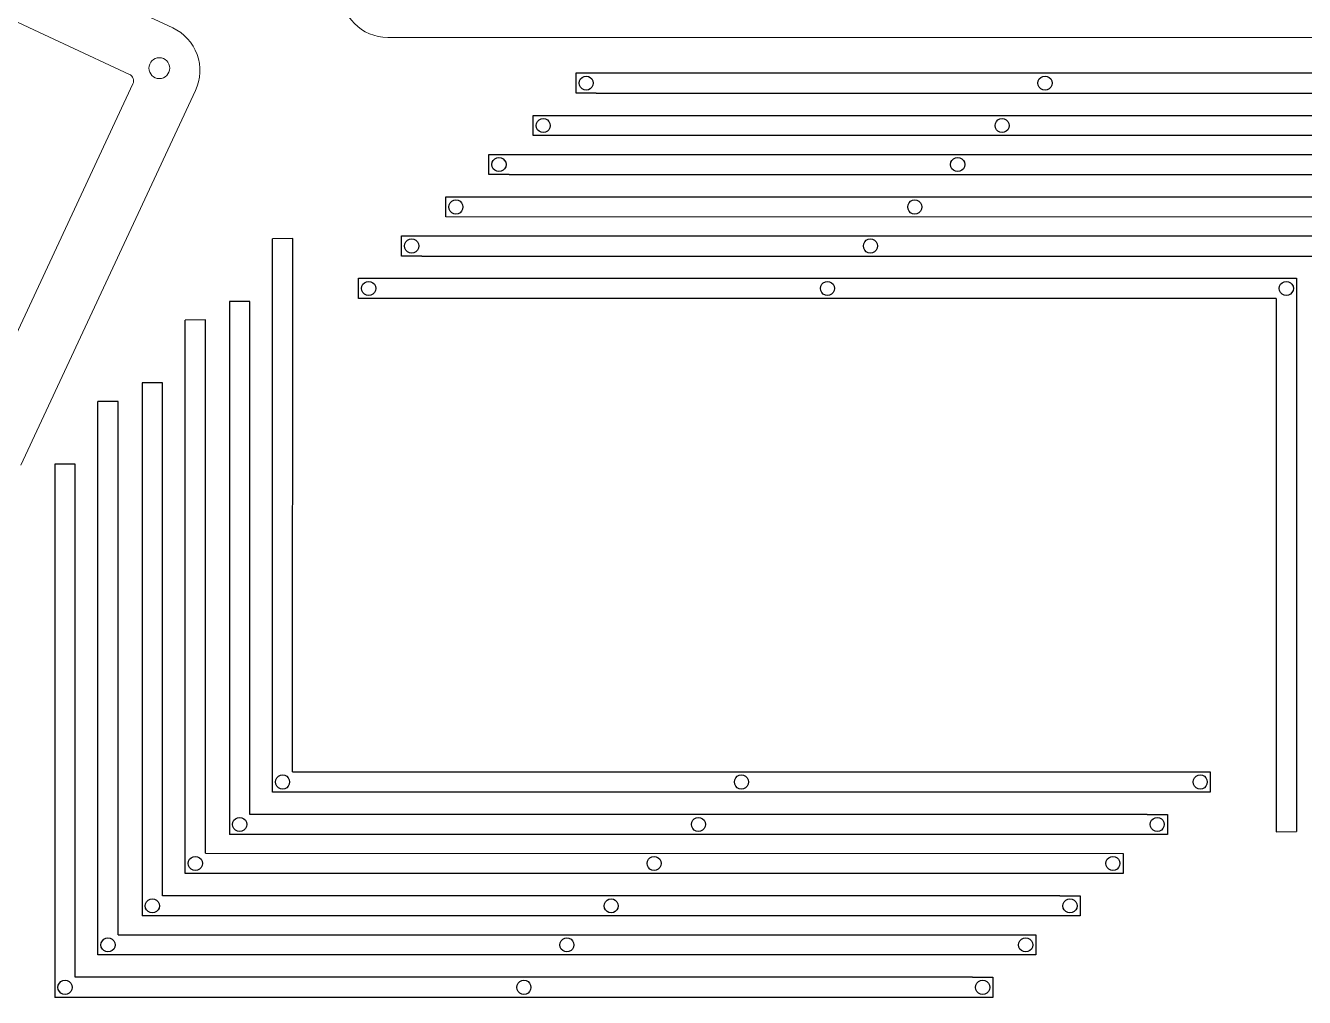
# Model space of a CAD drawing. Header units: inches. Extents: x 336 to 1076, y 210 to 710.
# Drawn here: x 519.7 to 709.8, y 307.4 to 451.7 of the extents above; entities that cross this region are included whole.
import ezdxf

# ---------------------------------------------------------------- set-up
doc = ezdxf.new("R2010")
doc.units = ezdxf.units.IN
doc.header["$MEASUREMENT"] = 0

msp = doc.modelspace()

# ---------------------------------------------------------------- linework, layer by layer
at = {"color": 0, "linetype": 'Continuous', "lineweight": 0}
for p, q in [((508.18, 466.99), (541.6, 451.41)), ((502.05, 459.92), (535.2, 444.46)), ((720.63, 449.99), (573.54, 449.99)), ((535.69, 443.11), (512.18, 392.7)), ((544.98, 442.11), (519.02, 386.42))]:
    msp.add_line(p, q, dxfattribs=at)
at = {"color": 0}
for p, q in [((601.54, 444.7), (740.89, 444.7)), ((601.99, 443.2), (602.04, 443.53)), ((602.04, 442.88), (601.99, 443.2)), ((602.04, 443.53), (602.19, 443.82)), ((602.19, 442.58), (602.04, 442.88)), ((602.19, 443.82), (602.42, 444.05)), ((602.42, 444.05), (602.71, 444.2)), ((602.71, 444.2), (603.04, 444.25)), ((603.04, 444.25), (603.36, 444.2)), ((603.36, 444.2), (603.65, 444.05)), ((603.65, 444.05), (603.89, 443.82)), ((603.89, 443.82), (604.04, 443.53)), ((604.04, 442.88), (603.89, 442.58)), ((604.04, 443.53), (604.09, 443.2)), ((604.09, 443.2), (604.04, 442.88)), ((670.16, 443.2), (670.21, 443.53)), ((670.21, 442.88), (670.16, 443.2)), ((670.21, 443.53), (670.36, 443.82)), ((670.36, 442.58), (670.21, 442.88)), ((670.36, 443.82), (670.6, 444.05)), ((670.6, 444.05), (670.89, 444.2)), ((670.89, 444.2), (671.21, 444.25)), ((671.21, 444.25), (671.54, 444.2)), ((671.54, 444.2), (671.83, 444.05)), ((671.83, 444.05), (672.06, 443.82)), ((672.06, 443.82), (672.21, 443.53)), ((672.21, 442.88), (672.06, 442.58)), ((672.21, 443.53), (672.26, 443.2)), ((672.26, 443.2), (672.21, 442.88)), ((602.42, 442.35), (602.19, 442.58)), ((602.71, 442.2), (602.42, 442.35)), ((603.04, 442.15), (602.71, 442.2)), ((603.36, 442.2), (603.04, 442.15)), ((603.65, 442.35), (603.36, 442.2)), ((603.89, 442.58), (603.65, 442.35)), ((604.54, 441.7), (737.89, 441.7)), ((670.6, 442.35), (670.36, 442.58)), ((670.89, 442.2), (670.6, 442.35)), ((671.21, 442.15), (670.89, 442.2)), ((671.54, 442.2), (671.21, 442.15)), ((671.83, 442.35), (671.54, 442.2)), ((672.06, 442.58), (671.83, 442.35)), ((595.15, 438.4), (734.5, 438.4)), ((595.6, 436.9), (595.66, 437.22)), ((595.66, 437.22), (595.8, 437.51)), ((595.8, 437.51), (596.04, 437.75)), ((596.04, 437.75), (596.33, 437.9)), ((596.33, 437.9), (596.65, 437.95)), ((596.65, 437.95), (596.98, 437.9)), ((596.98, 437.9), (597.27, 437.75)), ((597.27, 437.75), (597.5, 437.51)), ((597.5, 437.51), (597.65, 437.22)), ((597.65, 437.22), (597.7, 436.9)), ((663.78, 436.9), (663.83, 437.22)), ((663.83, 437.22), (663.98, 437.51)), ((663.98, 437.51), (664.21, 437.75)), ((664.21, 437.75), (664.5, 437.9)), ((664.5, 437.9), (664.83, 437.95)), ((664.83, 437.95), (665.15, 437.9)), ((665.15, 437.9), (665.45, 437.75)), ((665.45, 437.75), (665.68, 437.51)), ((665.68, 437.51), (665.83, 437.22)), ((665.83, 437.22), (665.88, 436.9)), ((595.66, 436.57), (595.6, 436.9)), ((595.8, 436.28), (595.66, 436.57)), ((596.04, 436.05), (595.8, 436.28)), ((596.33, 435.9), (596.04, 436.05)), ((596.65, 435.85), (596.33, 435.9)), ((596.98, 435.9), (596.65, 435.85)), ((597.27, 436.05), (596.98, 435.9)), ((597.5, 436.28), (597.27, 436.05)), ((597.65, 436.57), (597.5, 436.28)), ((597.7, 436.9), (597.65, 436.57)), ((663.83, 436.57), (663.78, 436.9)), ((663.98, 436.28), (663.83, 436.57)), ((664.21, 436.05), (663.98, 436.28)), ((664.5, 435.9), (664.21, 436.05)), ((664.83, 435.85), (664.5, 435.9)), ((665.15, 435.9), (664.83, 435.85)), ((665.45, 436.05), (665.15, 435.9)), ((665.68, 436.28), (665.45, 436.05)), ((665.83, 436.57), (665.68, 436.28)), ((665.88, 436.9), (665.83, 436.57)), ((588.57, 432.6), (727.92, 432.6)), ((589.02, 431.1), (589.07, 431.43)), ((589.07, 431.43), (589.22, 431.72)), ((589.22, 431.72), (589.45, 431.95)), ((589.45, 431.95), (589.74, 432.1)), ((589.74, 432.1), (590.07, 432.15)), ((590.07, 432.15), (590.39, 432.1)), ((590.39, 432.1), (590.68, 431.95)), ((590.68, 431.95), (590.92, 431.72)), ((590.92, 431.72), (591.07, 431.43)), ((591.07, 431.43), (591.12, 431.1)), ((657.19, 431.1), (657.24, 431.43)), ((657.24, 431.43), (657.39, 431.72)), ((657.39, 431.72), (657.63, 431.95)), ((657.63, 431.95), (657.92, 432.1)), ((657.92, 432.1), (658.24, 432.15)), ((658.24, 432.15), (658.57, 432.1)), ((658.57, 432.1), (658.86, 431.95)), ((658.86, 431.95), (659.09, 431.72)), ((659.09, 431.72), (659.24, 431.43)), ((659.24, 431.43), (659.29, 431.1)), ((589.07, 430.78), (589.02, 431.1)), ((589.22, 430.48), (589.07, 430.78)), ((589.45, 430.25), (589.22, 430.48)), ((589.74, 430.1), (589.45, 430.25)), ((590.07, 430.05), (589.74, 430.1)), ((590.39, 430.1), (590.07, 430.05)), ((590.68, 430.25), (590.39, 430.1)), ((590.92, 430.48), (590.68, 430.25)), ((591.07, 430.78), (590.92, 430.48)), ((591.12, 431.1), (591.07, 430.78)), ((591.57, 429.6), (724.92, 429.6)), ((657.24, 430.78), (657.19, 431.1)), ((657.39, 430.48), (657.24, 430.78)), ((657.63, 430.25), (657.39, 430.48)), ((657.92, 430.1), (657.63, 430.25)), ((658.24, 430.05), (657.92, 430.1)), ((658.57, 430.1), (658.24, 430.05)), ((658.86, 430.25), (658.57, 430.1)), ((659.09, 430.48), (658.86, 430.25)), ((659.24, 430.78), (659.09, 430.48)), ((659.29, 431.1), (659.24, 430.78)), ((582.18, 426.3), (721.53, 426.3)), ((583.07, 425.65), (583.36, 425.8)), ((583.36, 425.8), (583.68, 425.85)), ((583.68, 425.85), (584.01, 425.8)), ((584.01, 425.8), (584.3, 425.65)), ((651.24, 425.65), (651.54, 425.8)), ((651.54, 425.8), (651.86, 425.85)), ((651.86, 425.85), (652.18, 425.8)), ((652.18, 425.8), (652.48, 425.65)), ((582.63, 424.8), (582.69, 425.12)), ((582.69, 424.47), (582.63, 424.8)), ((582.69, 425.12), (582.83, 425.41)), ((582.83, 424.18), (582.69, 424.47)), ((582.83, 425.41), (583.07, 425.65)), ((583.07, 423.95), (582.83, 424.18)), ((583.36, 423.8), (583.07, 423.95)), ((583.68, 423.75), (583.36, 423.8)), ((584.01, 423.8), (583.68, 423.75)), ((584.3, 423.95), (584.01, 423.8)), ((584.3, 425.65), (584.53, 425.41)), ((584.53, 424.18), (584.3, 423.95)), ((584.53, 425.41), (584.68, 425.12)), ((584.68, 424.47), (584.53, 424.18)), ((584.68, 425.12), (584.73, 424.8)), ((584.73, 424.8), (584.68, 424.47)), ((650.81, 424.8), (650.86, 425.12)), ((650.86, 424.47), (650.81, 424.8)), ((650.86, 425.12), (651.01, 425.41)), ((651.01, 424.18), (650.86, 424.47)), ((651.01, 425.41), (651.24, 425.65)), ((651.24, 423.95), (651.01, 424.18)), ((651.54, 423.8), (651.24, 423.95)), ((651.86, 423.75), (651.54, 423.8)), ((652.18, 423.8), (651.86, 423.75)), ((652.48, 423.95), (652.18, 423.8)), ((652.48, 425.65), (652.71, 425.41)), ((652.71, 424.18), (652.48, 423.95)), ((652.71, 425.41), (652.86, 425.12)), ((652.86, 424.47), (652.71, 424.18)), ((652.86, 425.12), (652.91, 424.8)), ((652.91, 424.8), (652.86, 424.47)), ((556.42, 337.88), (556.42, 420.08)), ((575.6, 420.5), (714.95, 420.5)), ((576.48, 419.85), (576.77, 420)), ((576.77, 420), (577.1, 420.05)), ((577.1, 420.05), (577.42, 420)), ((577.42, 420), (577.71, 419.85)), ((644.66, 419.85), (644.95, 420)), ((644.95, 420), (645.27, 420.05)), ((645.27, 420.05), (645.6, 420)), ((645.6, 420), (645.89, 419.85)), ((576.05, 419), (576.1, 419.33)), ((576.1, 418.68), (576.05, 419)), ((576.1, 419.33), (576.25, 419.62)), ((576.25, 418.38), (576.1, 418.68)), ((576.25, 419.62), (576.48, 419.85)), ((576.48, 418.15), (576.25, 418.38)), ((576.77, 418), (576.48, 418.15)), ((577.71, 418.15), (577.42, 418)), ((577.71, 419.85), (577.95, 419.62)), ((577.95, 418.38), (577.71, 418.15)), ((577.95, 419.62), (578.1, 419.33)), ((578.1, 418.68), (577.95, 418.38)), ((578.1, 419.33), (578.15, 419)), ((578.15, 419), (578.1, 418.68)), ((644.22, 419), (644.27, 419.33)), ((644.27, 418.68), (644.22, 419)), ((644.27, 419.33), (644.42, 419.62)), ((644.42, 418.38), (644.27, 418.68)), ((644.42, 419.62), (644.66, 419.85)), ((644.66, 418.15), (644.42, 418.38)), ((644.95, 418), (644.66, 418.15)), ((645.89, 418.15), (645.6, 418)), ((645.89, 419.85), (646.12, 419.62)), ((646.12, 418.38), (645.89, 418.15)), ((646.12, 419.62), (646.27, 419.33)), ((646.27, 418.68), (646.12, 418.38)), ((646.27, 419.33), (646.32, 419)), ((646.32, 419), (646.27, 418.68)), ((577.1, 417.95), (576.77, 418)), ((577.42, 418), (577.1, 417.95)), ((578.6, 417.5), (711.95, 417.5)), ((645.27, 417.95), (644.95, 418)), ((645.6, 418), (645.27, 417.95)), ((569.21, 414.2), (708.56, 414.2)), ((569.66, 412.7), (569.72, 413.02)), ((569.72, 412.37), (569.66, 412.7)), ((569.72, 413.02), (569.86, 413.31)), ((569.86, 412.08), (569.72, 412.37)), ((569.86, 413.31), (570.1, 413.55)), ((570.1, 413.55), (570.39, 413.7)), ((570.39, 413.7), (570.71, 413.75)), ((570.71, 413.75), (571.04, 413.7)), ((571.04, 413.7), (571.33, 413.55)), ((571.33, 413.55), (571.56, 413.31)), ((571.56, 413.31), (571.71, 413.02)), ((571.71, 412.37), (571.56, 412.08)), ((571.71, 413.02), (571.76, 412.7)), ((571.76, 412.7), (571.71, 412.37)), ((637.84, 412.7), (637.89, 413.02)), ((637.89, 412.37), (637.84, 412.7)), ((637.89, 413.02), (638.04, 413.31)), ((638.04, 412.08), (637.89, 412.37)), ((638.04, 413.31), (638.27, 413.55)), ((638.27, 413.55), (638.57, 413.7)), ((638.57, 413.7), (638.89, 413.75)), ((638.89, 413.75), (639.21, 413.7)), ((639.21, 413.7), (639.51, 413.55)), ((639.51, 413.55), (639.74, 413.31)), ((639.74, 413.31), (639.89, 413.02)), ((639.89, 412.37), (639.74, 412.08)), ((639.89, 413.02), (639.94, 412.7)), ((639.94, 412.7), (639.89, 412.37)), ((706.01, 412.7), (706.07, 413.02)), ((706.07, 412.37), (706.01, 412.7)), ((706.07, 413.02), (706.21, 413.31)), ((706.21, 412.08), (706.07, 412.37)), ((706.21, 413.31), (706.45, 413.55)), ((706.45, 413.55), (706.74, 413.7)), ((706.74, 413.7), (707.06, 413.75)), ((707.06, 413.75), (707.39, 413.7)), ((707.39, 413.7), (707.68, 413.55)), ((707.68, 413.55), (707.91, 413.31)), ((707.91, 413.31), (708.06, 413.02)), ((708.06, 412.37), (707.91, 412.08)), ((708.06, 413.02), (708.11, 412.7)), ((708.11, 412.7), (708.06, 412.37)), ((708.56, 414.2), (708.56, 332)), ((553.04, 334.57), (553.04, 410.77)), ((570.1, 411.85), (569.86, 412.08)), ((570.39, 411.7), (570.1, 411.85)), ((570.71, 411.65), (570.39, 411.7)), ((571.04, 411.7), (570.71, 411.65)), ((571.33, 411.85), (571.04, 411.7)), ((571.56, 412.08), (571.33, 411.85)), ((638.27, 411.85), (638.04, 412.08)), ((638.57, 411.7), (638.27, 411.85)), ((638.89, 411.65), (638.57, 411.7)), ((639.21, 411.7), (638.89, 411.65)), ((639.51, 411.85), (639.21, 411.7)), ((639.74, 412.08), (639.51, 411.85)), ((706.45, 411.85), (706.21, 412.08)), ((706.74, 411.7), (706.45, 411.85)), ((707.06, 411.65), (706.74, 411.7)), ((707.39, 411.7), (707.06, 411.65)), ((707.68, 411.85), (707.39, 411.7)), ((707.91, 412.08), (707.68, 411.85)), ((543.45, 325.78), (543.45, 407.98)), ((540.07, 322.47), (540.07, 398.67)), ((530.48, 313.68), (530.48, 395.88)), ((527.1, 310.37), (527.1, 386.57)), ((557.07, 339.99), (557.31, 340.23)), ((557.31, 340.23), (557.6, 340.38)), ((557.6, 340.38), (557.92, 340.43)), ((557.92, 340.43), (558.25, 340.38)), ((558.25, 340.38), (558.54, 340.23)), ((558.54, 340.23), (558.77, 339.99)), ((625.25, 339.99), (625.48, 340.23)), ((625.48, 340.23), (625.78, 340.38)), ((625.78, 340.38), (626.1, 340.43)), ((626.1, 340.43), (626.42, 340.38)), ((626.42, 340.38), (626.72, 340.23)), ((626.72, 340.23), (626.95, 339.99)), ((693.42, 339.99), (693.66, 340.23)), ((693.66, 340.23), (693.95, 340.38)), ((693.95, 340.38), (694.27, 340.43)), ((694.27, 340.43), (694.6, 340.38)), ((694.6, 340.38), (694.89, 340.23)), ((694.89, 340.23), (695.12, 339.99)), ((556.87, 339.38), (556.93, 339.7)), ((556.93, 339.05), (556.87, 339.38)), ((556.93, 339.7), (557.07, 339.99)), ((557.07, 338.76), (556.93, 339.05)), ((557.31, 338.53), (557.07, 338.76)), ((557.6, 338.38), (557.31, 338.53)), ((557.92, 338.33), (557.6, 338.38)), ((558.25, 338.38), (557.92, 338.33)), ((558.54, 338.53), (558.25, 338.38)), ((558.77, 338.76), (558.54, 338.53)), ((558.77, 339.99), (558.92, 339.7)), ((558.92, 339.05), (558.77, 338.76)), ((558.92, 339.7), (558.97, 339.38)), ((558.97, 339.38), (558.92, 339.05)), ((625.05, 339.38), (625.1, 339.7)), ((625.1, 339.05), (625.05, 339.38)), ((625.1, 339.7), (625.25, 339.99)), ((625.25, 338.76), (625.1, 339.05)), ((625.48, 338.53), (625.25, 338.76)), ((625.78, 338.38), (625.48, 338.53)), ((626.1, 338.33), (625.78, 338.38)), ((626.42, 338.38), (626.1, 338.33)), ((626.72, 338.53), (626.42, 338.38)), ((626.95, 338.76), (626.72, 338.53)), ((626.95, 339.99), (627.1, 339.7)), ((627.1, 339.05), (626.95, 338.76)), ((627.1, 339.7), (627.15, 339.38)), ((627.15, 339.38), (627.1, 339.05)), ((693.22, 339.38), (693.28, 339.7)), ((693.28, 339.05), (693.22, 339.38)), ((693.28, 339.7), (693.42, 339.99)), ((693.42, 338.76), (693.28, 339.05)), ((693.66, 338.53), (693.42, 338.76)), ((693.95, 338.38), (693.66, 338.53)), ((694.27, 338.33), (693.95, 338.38)), ((694.6, 338.38), (694.27, 338.33)), ((694.89, 338.53), (694.6, 338.38)), ((695.12, 338.76), (694.89, 338.53)), ((695.12, 339.99), (695.27, 339.7)), ((695.27, 339.05), (695.12, 338.76)), ((695.27, 339.7), (695.32, 339.38)), ((695.32, 339.38), (695.27, 339.05)), ((695.77, 337.88), (556.42, 337.88)), ((686.39, 334.57), (553.04, 334.57)), ((550.49, 333.07), (550.54, 333.4)), ((550.54, 332.75), (550.49, 333.07)), ((550.54, 333.4), (550.69, 333.69)), ((550.69, 332.46), (550.54, 332.75)), ((550.69, 333.69), (550.92, 333.92)), ((550.92, 333.92), (551.22, 334.07)), ((551.22, 334.07), (551.54, 334.12)), ((551.54, 334.12), (551.86, 334.07)), ((551.86, 334.07), (552.16, 333.92)), ((552.16, 333.92), (552.39, 333.69)), ((552.39, 333.69), (552.54, 333.4)), ((552.54, 332.75), (552.39, 332.46)), ((552.54, 333.4), (552.59, 333.07)), ((552.59, 333.07), (552.54, 332.75)), ((618.67, 333.07), (618.72, 333.4)), ((618.72, 332.75), (618.67, 333.07)), ((618.72, 333.4), (618.87, 333.69)), ((618.87, 332.46), (618.72, 332.75)), ((618.87, 333.69), (619.1, 333.92)), ((619.1, 333.92), (619.39, 334.07)), ((619.39, 334.07), (619.72, 334.12)), ((619.72, 334.12), (620.04, 334.07)), ((620.04, 334.07), (620.33, 333.92)), ((620.33, 333.92), (620.56, 333.69)), ((620.56, 333.69), (620.71, 333.4)), ((620.71, 332.75), (620.56, 332.46)), ((620.71, 333.4), (620.77, 333.07)), ((620.77, 333.07), (620.71, 332.75)), ((686.84, 333.07), (686.89, 333.4)), ((686.89, 332.75), (686.84, 333.07)), ((686.89, 333.4), (687.04, 333.69)), ((687.04, 332.46), (686.89, 332.75)), ((687.04, 333.69), (687.27, 333.92)), ((687.27, 333.92), (687.57, 334.07)), ((687.57, 334.07), (687.89, 334.12)), ((687.89, 334.12), (688.21, 334.07)), ((688.21, 334.07), (688.51, 333.92)), ((688.51, 333.92), (688.74, 333.69)), ((688.74, 333.69), (688.89, 333.4)), ((688.89, 332.75), (688.74, 332.46)), ((688.89, 333.4), (688.94, 333.07)), ((688.94, 333.07), (688.89, 332.75)), ((689.39, 331.57), (550.04, 331.57)), ((550.92, 332.22), (550.69, 332.46)), ((551.22, 332.07), (550.92, 332.22)), ((551.54, 332.02), (551.22, 332.07)), ((551.86, 332.07), (551.54, 332.02)), ((552.16, 332.22), (551.86, 332.07)), ((552.39, 332.46), (552.16, 332.22)), ((619.1, 332.22), (618.87, 332.46)), ((619.39, 332.07), (619.1, 332.22)), ((619.72, 332.02), (619.39, 332.07)), ((620.04, 332.07), (619.72, 332.02)), ((620.33, 332.22), (620.04, 332.07)), ((620.56, 332.46), (620.33, 332.22)), ((687.27, 332.22), (687.04, 332.46)), ((687.57, 332.07), (687.27, 332.22)), ((687.89, 332.02), (687.57, 332.07)), ((688.21, 332.07), (687.89, 332.02)), ((688.51, 332.22), (688.21, 332.07)), ((688.74, 332.46), (688.51, 332.22)), ((543.91, 327.28), (543.96, 327.6)), ((543.96, 326.95), (543.91, 327.28)), ((543.96, 327.6), (544.11, 327.89)), ((544.11, 326.66), (543.96, 326.95)), ((544.11, 327.89), (544.34, 328.13)), ((544.34, 328.13), (544.63, 328.28)), ((544.63, 328.28), (544.95, 328.33)), ((544.95, 328.33), (545.28, 328.28)), ((545.28, 328.28), (545.57, 328.13)), ((545.57, 328.13), (545.8, 327.89)), ((545.8, 327.89), (545.95, 327.6)), ((545.95, 326.95), (545.8, 326.66)), ((545.95, 327.6), (546, 327.28)), ((546, 327.28), (545.95, 326.95)), ((612.08, 327.28), (612.13, 327.6)), ((612.13, 326.95), (612.08, 327.28)), ((612.13, 327.6), (612.28, 327.89)), ((612.28, 326.66), (612.13, 326.95)), ((612.28, 327.89), (612.51, 328.13)), ((612.51, 328.13), (612.81, 328.28)), ((612.81, 328.28), (613.13, 328.33)), ((613.13, 328.33), (613.45, 328.28)), ((613.45, 328.28), (613.75, 328.13)), ((613.75, 328.13), (613.98, 327.89)), ((613.98, 327.89), (614.13, 327.6)), ((614.13, 326.95), (613.98, 326.66)), ((614.13, 327.6), (614.18, 327.28)), ((614.18, 327.28), (614.13, 326.95)), ((680.26, 327.28), (680.31, 327.6)), ((680.31, 326.95), (680.26, 327.28)), ((680.31, 327.6), (680.45, 327.89)), ((680.45, 326.66), (680.31, 326.95)), ((680.45, 327.89), (680.69, 328.13)), ((680.69, 328.13), (680.98, 328.28)), ((680.98, 328.28), (681.3, 328.33)), ((681.3, 328.33), (681.63, 328.28)), ((681.63, 328.28), (681.92, 328.13)), ((681.92, 328.13), (682.15, 327.89)), ((682.15, 327.89), (682.3, 327.6)), ((682.3, 326.95), (682.15, 326.66)), ((682.3, 327.6), (682.35, 327.28)), ((682.35, 327.28), (682.3, 326.95)), ((682.8, 325.78), (543.45, 325.78)), ((544.34, 326.43), (544.11, 326.66)), ((544.63, 326.28), (544.34, 326.43)), ((544.95, 326.23), (544.63, 326.28)), ((545.28, 326.28), (544.95, 326.23)), ((545.57, 326.43), (545.28, 326.28)), ((545.8, 326.66), (545.57, 326.43)), ((612.51, 326.43), (612.28, 326.66)), ((612.81, 326.28), (612.51, 326.43)), ((613.13, 326.23), (612.81, 326.28)), ((613.45, 326.28), (613.13, 326.23)), ((613.75, 326.43), (613.45, 326.28)), ((613.98, 326.66), (613.75, 326.43)), ((680.69, 326.43), (680.45, 326.66)), ((680.98, 326.28), (680.69, 326.43)), ((681.3, 326.23), (680.98, 326.28)), ((681.63, 326.28), (681.3, 326.23)), ((681.92, 326.43), (681.63, 326.28)), ((682.15, 326.66), (681.92, 326.43)), ((537.52, 320.97), (537.57, 321.3)), ((537.57, 321.3), (537.72, 321.59)), ((537.72, 321.59), (537.95, 321.82)), ((537.95, 321.82), (538.25, 321.97)), ((538.25, 321.97), (538.57, 322.02)), ((538.57, 322.02), (538.9, 321.97)), ((538.9, 321.97), (539.19, 321.82)), ((539.19, 321.82), (539.42, 321.59)), ((539.42, 321.59), (539.57, 321.3)), ((539.57, 321.3), (539.62, 320.97)), ((673.42, 322.47), (540.07, 322.47)), ((605.7, 320.97), (605.75, 321.3)), ((605.75, 321.3), (605.9, 321.59)), ((605.9, 321.59), (606.13, 321.82)), ((606.13, 321.82), (606.42, 321.97)), ((606.42, 321.97), (606.75, 322.02)), ((606.75, 322.02), (607.07, 321.97)), ((607.07, 321.97), (607.36, 321.82)), ((607.36, 321.82), (607.59, 321.59)), ((607.59, 321.59), (607.74, 321.3)), ((607.74, 321.3), (607.8, 320.97)), ((673.87, 320.97), (673.92, 321.3)), ((673.92, 321.3), (674.07, 321.59)), ((674.07, 321.59), (674.3, 321.82)), ((674.3, 321.82), (674.6, 321.97)), ((674.6, 321.97), (674.92, 322.02)), ((674.92, 322.02), (675.24, 321.97)), ((675.24, 321.97), (675.54, 321.82)), ((675.54, 321.82), (675.77, 321.59)), ((675.77, 321.59), (675.92, 321.3)), ((675.92, 321.3), (675.97, 320.97)), ((676.42, 319.47), (537.07, 319.47)), ((537.57, 320.65), (537.52, 320.97)), ((537.72, 320.36), (537.57, 320.65)), ((537.95, 320.12), (537.72, 320.36)), ((538.25, 319.97), (537.95, 320.12)), ((538.57, 319.92), (538.25, 319.97)), ((538.9, 319.97), (538.57, 319.92)), ((539.19, 320.12), (538.9, 319.97)), ((539.42, 320.36), (539.19, 320.12)), ((539.57, 320.65), (539.42, 320.36)), ((539.62, 320.97), (539.57, 320.65)), ((605.75, 320.65), (605.7, 320.97)), ((605.9, 320.36), (605.75, 320.65)), ((606.13, 320.12), (605.9, 320.36)), ((606.42, 319.97), (606.13, 320.12)), ((606.75, 319.92), (606.42, 319.97)), ((607.07, 319.97), (606.75, 319.92)), ((607.36, 320.12), (607.07, 319.97)), ((607.59, 320.36), (607.36, 320.12)), ((607.74, 320.65), (607.59, 320.36)), ((607.8, 320.97), (607.74, 320.65)), ((673.92, 320.65), (673.87, 320.97)), ((674.07, 320.36), (673.92, 320.65)), ((674.3, 320.12), (674.07, 320.36)), ((674.6, 319.97), (674.3, 320.12)), ((674.92, 319.92), (674.6, 319.97)), ((675.24, 319.97), (674.92, 319.92)), ((675.54, 320.12), (675.24, 319.97)), ((675.77, 320.36), (675.54, 320.12)), ((675.92, 320.65), (675.77, 320.36)), ((675.97, 320.97), (675.92, 320.65)), ((530.94, 315.18), (530.99, 315.5)), ((530.99, 315.5), (531.14, 315.79)), ((531.14, 315.79), (531.37, 316.03)), ((531.37, 316.03), (531.66, 316.18)), ((531.66, 316.18), (531.98, 316.23)), ((531.98, 316.23), (532.31, 316.18)), ((532.31, 316.18), (532.6, 316.03)), ((532.6, 316.03), (532.83, 315.79)), ((532.83, 315.79), (532.98, 315.5)), ((532.98, 315.5), (533.03, 315.18)), ((599.11, 315.18), (599.16, 315.5)), ((599.16, 315.5), (599.31, 315.79)), ((599.31, 315.79), (599.54, 316.03)), ((599.54, 316.03), (599.84, 316.18)), ((599.84, 316.18), (600.16, 316.23)), ((600.16, 316.23), (600.48, 316.18)), ((600.48, 316.18), (600.78, 316.03)), ((600.78, 316.03), (601.01, 315.79)), ((601.01, 315.79), (601.16, 315.5)), ((601.16, 315.5), (601.21, 315.18)), ((667.29, 315.18), (667.34, 315.5)), ((667.34, 315.5), (667.49, 315.79)), ((667.49, 315.79), (667.72, 316.03)), ((667.72, 316.03), (668.01, 316.18)), ((668.01, 316.18), (668.33, 316.23)), ((668.33, 316.23), (668.66, 316.18)), ((668.66, 316.18), (668.95, 316.03)), ((668.95, 316.03), (669.18, 315.79)), ((669.18, 315.79), (669.33, 315.5)), ((669.33, 315.5), (669.38, 315.18)), ((669.83, 313.68), (530.48, 313.68)), ((530.99, 314.85), (530.94, 315.18)), ((531.14, 314.56), (530.99, 314.85)), ((531.37, 314.33), (531.14, 314.56)), ((531.66, 314.18), (531.37, 314.33)), ((531.98, 314.13), (531.66, 314.18)), ((532.31, 314.18), (531.98, 314.13)), ((532.6, 314.33), (532.31, 314.18)), ((532.83, 314.56), (532.6, 314.33)), ((532.98, 314.85), (532.83, 314.56)), ((533.03, 315.18), (532.98, 314.85)), ((599.16, 314.85), (599.11, 315.18)), ((599.31, 314.56), (599.16, 314.85)), ((599.54, 314.33), (599.31, 314.56)), ((599.84, 314.18), (599.54, 314.33)), ((600.16, 314.13), (599.84, 314.18)), ((600.48, 314.18), (600.16, 314.13)), ((600.78, 314.33), (600.48, 314.18)), ((601.01, 314.56), (600.78, 314.33)), ((601.16, 314.85), (601.01, 314.56)), ((601.21, 315.18), (601.16, 314.85)), ((667.34, 314.85), (667.29, 315.18)), ((667.49, 314.56), (667.34, 314.85)), ((667.72, 314.33), (667.49, 314.56)), ((668.01, 314.18), (667.72, 314.33)), ((668.33, 314.13), (668.01, 314.18)), ((668.66, 314.18), (668.33, 314.13)), ((668.95, 314.33), (668.66, 314.18)), ((669.18, 314.56), (668.95, 314.33)), ((669.33, 314.85), (669.18, 314.56)), ((669.38, 315.18), (669.33, 314.85)), ((524.98, 309.72), (525.28, 309.87)), ((525.28, 309.87), (525.6, 309.92)), ((525.6, 309.92), (525.93, 309.87)), ((525.93, 309.87), (526.22, 309.72)), ((660.45, 310.37), (527.1, 310.37)), ((593.16, 309.72), (593.45, 309.87)), ((593.45, 309.87), (593.78, 309.92)), ((593.78, 309.92), (594.1, 309.87)), ((594.1, 309.87), (594.39, 309.72)), ((661.33, 309.72), (661.63, 309.87)), ((661.63, 309.87), (661.95, 309.92)), ((661.95, 309.92), (662.28, 309.87)), ((662.28, 309.87), (662.57, 309.72)), ((524.55, 308.87), (524.6, 309.2)), ((524.6, 308.55), (524.55, 308.87)), ((524.6, 309.2), (524.75, 309.49)), ((524.75, 308.26), (524.6, 308.55)), ((524.75, 309.49), (524.98, 309.72)), ((524.98, 308.02), (524.75, 308.26)), ((525.28, 307.87), (524.98, 308.02)), ((525.6, 307.82), (525.28, 307.87)), ((525.93, 307.87), (525.6, 307.82)), ((526.22, 308.02), (525.93, 307.87)), ((526.22, 309.72), (526.45, 309.49)), ((526.45, 308.26), (526.22, 308.02)), ((526.45, 309.49), (526.6, 309.2)), ((526.6, 308.55), (526.45, 308.26)), ((526.6, 309.2), (526.65, 308.87)), ((526.65, 308.87), (526.6, 308.55)), ((592.73, 308.87), (592.78, 309.2)), ((592.78, 308.55), (592.73, 308.87)), ((592.78, 309.2), (592.93, 309.49)), ((592.93, 308.26), (592.78, 308.55)), ((592.93, 309.49), (593.16, 309.72)), ((593.16, 308.02), (592.93, 308.26)), ((593.45, 307.87), (593.16, 308.02)), ((593.78, 307.82), (593.45, 307.87)), ((594.1, 307.87), (593.78, 307.82)), ((594.39, 308.02), (594.1, 307.87)), ((594.39, 309.72), (594.62, 309.49)), ((594.62, 308.26), (594.39, 308.02)), ((594.62, 309.49), (594.77, 309.2)), ((594.77, 308.55), (594.62, 308.26)), ((594.77, 309.2), (594.83, 308.87)), ((594.83, 308.87), (594.77, 308.55)), ((660.9, 308.87), (660.95, 309.2)), ((660.95, 308.55), (660.9, 308.87)), ((660.95, 309.2), (661.1, 309.49)), ((661.1, 308.26), (660.95, 308.55)), ((661.1, 309.49), (661.33, 309.72)), ((661.33, 308.02), (661.1, 308.26)), ((661.63, 307.87), (661.33, 308.02)), ((661.95, 307.82), (661.63, 307.87)), ((662.28, 307.87), (661.95, 307.82)), ((662.57, 308.02), (662.28, 307.87)), ((662.57, 309.72), (662.8, 309.49)), ((662.8, 308.26), (662.57, 308.02)), ((662.8, 309.49), (662.95, 309.2)), ((662.95, 308.55), (662.8, 308.26)), ((662.95, 309.2), (663, 308.87)), ((663, 308.87), (662.95, 308.55)), ((663.45, 307.37), (524.1, 307.37))]:
    msp.add_line(p, q, dxfattribs=at)
for p, q in [((601.54, 441.7), (601.54, 444.7)), ((604.54, 441.7), (601.54, 441.7)), ((595.15, 435.41), (595.15, 438.4)), ((731.5, 435.4), (595.15, 435.41)), ((588.57, 429.6), (588.57, 432.6)), ((591.57, 429.6), (588.57, 429.6)), ((582.18, 423.31), (582.18, 426.3)), ((718.53, 423.3), (582.18, 423.31)), ((559.44, 420.12), (556.42, 420.08)), ((559.42, 340.88), (559.44, 420.12)), ((575.6, 417.5), (575.6, 420.5)), ((578.6, 417.5), (575.6, 417.5)), ((569.21, 411.21), (569.21, 414.2)), ((553.04, 410.77), (550.04, 410.77)), ((550.04, 410.77), (550.04, 331.57)), ((705.56, 411.2), (569.21, 411.21)), ((705.56, 411.2), (705.55, 331.96)), ((546.47, 408.02), (543.45, 407.98)), ((546.45, 328.78), (546.47, 408.02)), ((540.07, 398.67), (537.07, 398.67)), ((537.07, 398.67), (537.07, 319.47)), ((533.5, 395.92), (530.48, 395.88)), ((533.48, 316.68), (533.5, 395.92)), ((527.1, 386.57), (524.1, 386.57)), ((524.1, 386.57), (524.1, 307.37)), ((559.42, 340.88), (695.77, 340.87)), ((695.77, 340.87), (695.77, 337.88)), ((686.39, 334.57), (689.39, 334.57)), ((689.39, 334.57), (689.39, 331.57)), ((705.55, 331.96), (708.56, 332)), ((546.45, 328.78), (682.8, 328.77)), ((682.8, 328.77), (682.8, 325.78)), ((673.42, 322.47), (676.42, 322.47)), ((676.42, 322.47), (676.42, 319.47)), ((533.48, 316.68), (669.83, 316.67)), ((669.83, 316.67), (669.83, 313.68)), ((660.45, 310.37), (663.45, 310.37)), ((663.45, 310.37), (663.45, 307.37))]:
    msp.add_line(p, q)
at = {"color": 0, "linetype": 'Continuous', "lineweight": 0}
msp.add_circle((539.61, 445.42), 1.55, dxfattribs=at)
for centre, radius, start, end in [((573.54, 456.99), 7, 180, 270), ((538.64, 445.06), 7, 335.0002, 65.0019), ((534.77, 443.54), 1.02, 335, 65)]:
    msp.add_arc(centre, radius, start, end, dxfattribs=at)

doc.saveas('drawing.dxf')
